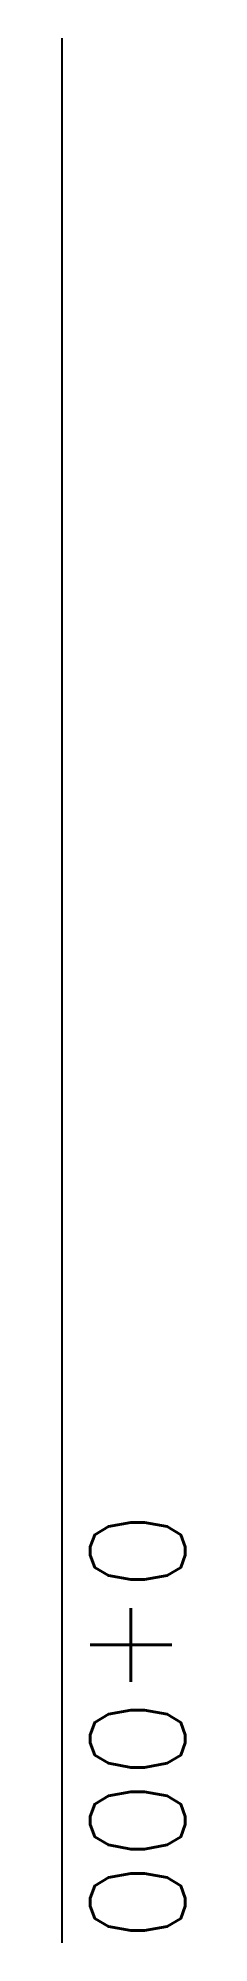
# Model space of a CAD drawing. Extents: x 0 to 1.3, y -10 to 10.
import ezdxf
from ezdxf.enums import TextEntityAlignment as Align

# ---------------------------------------------------------------- set-up
doc = ezdxf.new("R2010")
doc.units = 0
doc.layers.add('LINEAS', color=3, linetype='Continuous')
doc.styles.add('ROMANS', font='ROMANS.shx', dxfattribs={"width": 0.75})

msp = doc.modelspace()

# ---------------------------------------------------------------- linework, layer by layer
at = {"layer": 'LINEAS', "color": 5}
msp.add_line((0, 10), (0, -10), dxfattribs=at)

# ---------------------------------------------------------------- texts
at = {"style": 'ROMANS'}
msp.add_text('0+000', height=1, rotation=270, dxfattribs=at).set_placement((0, -10), align=Align.BOTTOM_RIGHT)

doc.saveas('drawing.dxf')
